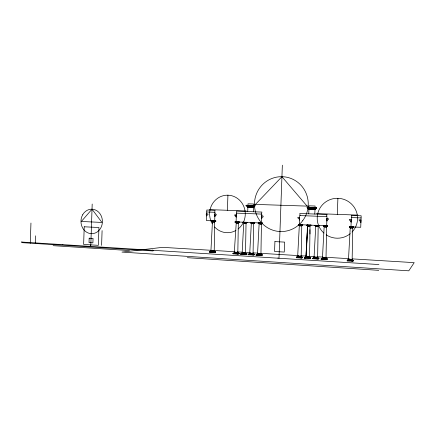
<?xml version="1.0" encoding="UTF-8"?>
<svg xmlns="http://www.w3.org/2000/svg" width="436" height="436" viewBox="0 0 436 436"><rect width="100%" height="100%" fill="white"/><g stroke="black" fill="none" stroke-linecap="round" stroke-linejoin="round"><path stroke-width="0.65" d="M214.703 222.022L214.218 250.836M238.339 223.058L237.827 252.281M246.035 223.395L245.517 252.749M253.599 223.744L253.082 253.196M261.431 224.093L260.951 253.708L260.537 253.61L260.908 253.676M301.761 225.864L301.189 256.172L300.693 256.057L301.183 256.155M310.001 234.012L310.001 226.224M318.182 226.584L317.626 257.18L317.948 257.954L317.659 257.981M326.629 226.971L326.024 257.671M299.516 219.777L299.232 217.488L299.636 217.482L297.755 217.406L298.229 218.447L299.003 218.638L299.505 220.06M351.144 221.864L351.252 219.521L349.263 219.444L349.765 220.518L350.582 220.709L350.631 221.619L351.133 222.175M360.894 222.262L361.003 219.908L358.992 219.826L359.498 220.905C360.801 220.66 360.392 222.186 360.883 222.578M214.823 216.343C214.855 214.85 213.504 212.888 216.349 214.338L216.163 215.155C214.948 214.899 215.439 216.332 214.812 216.588M21.827 241.762L21.8 242.639L153.02 250.956L153.041 250.324M30.171 243.021L30.182 242.727M30.297 243.032L30.951 223.041M35.272 242.901L35.507 235.827M62.789 244.634L62.795 244.334M90.394 245.61L90.405 245.305M90.797 245.637L92.192 204.053M101.599 245.386L102.095 230.617M152.753 250.302L152.764 249.986M211.046 251.605L209.373 251.866L209.356 252.34L214.022 252.629L215.667 252.357L215.684 251.888L212.37 251.686M209.847 251.872L210.806 251.452M206.74 211.983L215.019 212.305L214.665 221.297L211.411 221.156L211.422 220.829L212.583 220.796L215.82 220.938L215.809 221.265L211.738 221.166M210.561 251.757L210.795 251.485M212.583 220.796L212.572 221.123L215.809 221.265M214.681 212.294L215.084 210.326L206.806 210.016L206.435 220.567L214.714 220.932M215.221 251.621L213.814 252.117L215.221 251.621L212.594 251.458M214.022 252.629L214.038 252.155L215.684 251.888M213.237 221.417L215.482 221.259M214.512 252.003L214.517 251.692L212.545 251.61M227.396 210.288L227.93 195.181M232.949 253.806L232.966 253.327L234.497 253.049L234.475 253.523L232.949 253.806L237.745 254.101L239.239 253.817L239.255 253.343L236.089 253.174M233.44 253.327L234.742 252.907M235.026 222.191L235.037 221.859L239.424 221.962L239.413 222.295L235.026 222.191L236.252 222.164M236.89 222.453L239.086 222.289L235.353 222.197M236.083 222.153L236.426 213.128L261.818 214.103L261.502 222.965M236.77 213.139L236.497 211.128L261.889 212.076L261.464 214.092M238.372 222.338L238.383 222L239.424 221.962M237.522 253.311L238.797 253.071L233.451 253.06M237.745 254.101L237.762 253.621L239.255 253.343M240.639 254.281L240.656 253.801L242.133 253.518L242.116 253.997L240.639 254.281L245.473 254.58L246.923 254.292L246.94 253.812L241.795 253.458L242.214 253.387M242.389 253.294L241.124 253.801L242.383 253.561M241.397 253.659L241.381 254.139L243.789 254.286M247.114 222.3L246.106 222.338L246.095 222.676L242.721 222.529L242.732 222.191L247.114 222.3L247.103 222.633L245.909 222.851L243.048 222.534M241.767 253.409L244.1 253.828M243.757 222.153L243.74 222.485L247.103 222.633M244.498 222.785L242.721 222.529M255.055 205.579L246.062 205.269L246.051 205.601L255.044 205.906L255.055 205.579L254.635 205.558L254.679 205.901M246.482 253.545L245.239 254.057L246.482 253.545L245.25 253.496M246.994 206.31L246.498 205.291L246.062 205.269M245.473 254.58L245.49 254.101L246.94 253.812M253.823 207.046L247.326 206.822L247.283 206.315M246.776 222.622L244.596 222.791M254.041 206.55L253.698 207.552L247.648 207.34L247.43 206.321M247.697 207.34L247.703 207.035M247.724 211.547L248.002 203.819L253.643 204.004L253.599 205.296M248.716 254.275L248.727 253.997L254.52 254.281L254.504 254.76L253.103 255.055L248.226 254.755L248.242 254.27L249.675 253.981M249.321 254.15L250.068 253.839M254.368 222.954L250.645 222.867M251.485 222.829L250.635 223.058M253.365 211.754L253.567 206.195M253.643 207.547L253.708 207.133M253.73 207.204L253.899 206.544M253.082 223.09L254.695 222.965L254.706 222.627L250.329 222.524L250.319 222.861L253.719 223.009L253.73 222.671L254.706 222.627M254.215 206.555L254.264 205.983M253.103 255.055L253.12 254.575L254.52 254.281M253.463 254.406L253.469 254.134M254.063 254.008L252.864 254.531L254.063 254.008L252.885 253.937M260.919 254.477L261.246 254.591L256.537 254.755L256.548 254.482L262.341 254.766L262.319 255.245L260.973 255.545L256.052 255.24L256.068 254.755L257.447 254.46L257.431 254.94M256.744 255.093L256.76 254.608L258.603 254.722M258.15 223.199L258.161 222.861L259.115 222.818L262.532 222.97L262.521 223.308L258.15 223.199L259.104 223.156L259.115 222.818M257.126 254.629L258.33 254.433M261.393 223.461C264.99 223.455 255.687 223.483 259.284 223.172M261.584 223.352L261.595 223.014L262.532 222.97M260.973 255.545L260.99 255.06L262.341 254.766M261.3 254.891L261.311 254.613M261.883 254.488L260.723 255.016L261.883 254.488L260.695 254.417M277.988 258.194L278.005 257.85M278.996 258.259L282.348 165.179M296.257 257.736L296.273 257.24L297.385 256.924L302.502 257.24L302.486 257.731L301.407 258.058L296.257 257.736L298.649 257.491M296.742 257.24L297.695 256.69L297.684 256.968M296.834 257.082L296.812 257.572L298.742 257.692M297.216 257.104L297.227 256.826L298.475 256.902M298.393 224.96L298.404 224.616L299.172 224.562L302.748 224.72L302.737 225.063L298.393 224.96L299.156 224.905L299.172 224.562M299.232 225.466L301.865 225.57L301.772 225.101L302.404 225.249L298.709 225.167L299.368 224.922M299.379 224.616L299.706 215.564L327.005 216.616L326.668 225.804M300.072 215.575L299.783 213.487L327.082 214.507L327.06 215.035L326.684 215.019L326.624 216.599M301.985 225.118L301.995 224.774L302.748 224.72M302.05 256.957L301.123 257.513L302.05 256.957L300.807 256.88M301.407 258.058L301.423 257.562L302.502 257.24M301.581 257.376L301.592 257.093M309.037 257.671L310.754 257.747L310.737 258.243L309.718 258.57L304.519 258.248L304.535 257.752C305.505 257.049 309.92 258.09 309.337 257.453M305.909 257.196L305.004 257.752L305.898 257.474M305.047 258.085L305.069 257.589M316.612 207.656L307.129 207.329L307.118 207.672L316.601 207.999L316.612 207.656L316.307 207.983M305.462 257.333L305.451 257.616L307.342 257.731M306.661 225.325L306.672 224.976L307.402 224.922L311.01 225.08L310.999 225.423L306.661 225.325L307.391 225.265L307.402 224.922M306.977 225.526L310.666 225.614L306.977 225.526L307.603 225.281M307.974 208.403L307.794 207.956L307.778 208.392L315.996 208.675L316.024 207.977M306.361 255.196L307.462 224.9M308.339 208.413L308.693 209.471L315.157 209.694L315.528 208.659M315.228 209.236L308.704 209.176L308.443 208.419M308.764 213.825L309.053 205.83L315.097 206.026L314.808 214.049M310.29 225.483L310.301 225.134L311.01 225.08M310.307 257.469L309.424 258.025L310.307 257.469L309.048 257.387M309.718 258.57L309.734 258.074L310.754 257.747M309.86 257.883L309.871 257.605M310.247 257.91L310.23 258.406L308.933 258.325M317.915 258.101L313.718 257.894L312.699 258.259L312.677 258.755L317.926 259.082L318.89 258.744L318.907 258.248L317.604 258.166M313.173 257.97L313.162 258.254L314.018 257.692L313.173 257.97L317.631 258.248L318.454 257.965L317.626 258.532L317.631 258.248M313.179 258.592L313.201 258.09L314.857 258.194M315.119 209.694L315.135 209.384M313.588 258.117L313.598 257.834L314.868 257.91M315.408 209.182L315.43 208.659M313.68 258.423L313.691 257.861L314.171 257.796M314.83 225.679L314.841 225.33L315.528 225.276L319.174 225.434L319.157 225.783L314.83 225.679L315.517 225.619L315.528 225.276M318.258 226.022L318.836 225.772L315.152 225.69L318.471 225.984L318.084 225.946M315.811 208.67L315.887 208.048M318.487 225.843L318.503 225.494L319.174 225.434M317.926 259.082L317.942 258.581L318.907 258.248M318.035 258.39L318.046 258.107M318.427 258.412L318.405 258.913L315.795 258.75M321.092 259.278L321.114 258.777L322.051 258.444L322.035 258.94L321.092 259.278L326.39 259.605L327.294 259.267L327.311 258.766L322.095 258.401L322.384 258.319M321.577 258.777L322.384 258.21L321.588 258.494L321.566 259.109L326.842 259.436L326.858 258.935M321.975 258.635L321.986 258.352M323.25 226.05L323.261 225.701L323.91 225.641L327.589 225.799L327.578 226.148L326.946 226.213L323.25 226.05L324.117 226.202L323.572 226.055M323.91 225.641L323.899 225.99L325.736 226.066M326.689 226.328L327.256 226.142L323.567 226.257M326.946 226.213L326.962 225.859L327.589 225.799M326.09 258.771L326.079 259.055L326.864 258.483L326.09 258.771L321.588 258.494M326.39 259.605L326.406 259.104L327.311 258.766M326.466 258.908L326.477 258.624L325.196 258.548M337.306 214.359L337.9 198.287M348.538 259.911L348.108 259.981L353.362 260.374L353.345 260.881L352.631 261.235L347.181 260.897L347.198 260.39L347.955 260.036L349.983 260.161M347.672 260.101L347.661 260.39L348.315 259.802L347.672 260.101L352.304 260.385L352.915 260.085L352.293 260.674L352.304 260.385M349.361 227.194L349.89 226.769L353.678 226.933L353.661 227.287L349.361 227.194L349.89 226.769M349.683 227.2L353.345 227.281L349.994 227.385M350.985 226.862L351.329 217.548L361.079 217.924M351.716 217.564L351.776 215.962L351.389 215.951L351.405 215.417L361.155 215.776L360.73 227.287L349.378 226.834M353.165 227.358L353.678 226.933M352.604 260.521L352.615 260.238M352.631 261.235L352.648 260.728L353.362 260.374M353.007 260.548L352.991 261.055L350.953 260.93M213.057 250.907L214.207 250.858L210.931 250.733L212.436 221.935L213.15 221.989M245.146 252.82L245.457 252.793L242.165 252.635L243.719 223.319L244.601 223.379M251.676 253.283L249.746 253.098L251.305 223.646L251.812 223.646M259.872 253.768L260.772 253.752L257.556 253.572L259.126 223.995L260.341 224.071M300.845 256.226L301.156 256.194L297.69 256.014L299.314 225.772L300.818 225.859M317.343 257.229L317.604 257.153L314.078 257.011L315.729 226.497L318.035 226.567M323.158 257.649L322.477 257.523L324.139 226.867C323.785 226.873 329.371 227.096 324.482 226.9M305.93 257.191L307.729 224.916M307.473 229.57L305.952 256.531L309.429 256.695A522.208 391.375 89.6 0 0 309.887 229.679M351.22 259.355L352.146 259.306L352.762 228.121L350.217 228.012L348.511 259.109C349.672 259.295 353.683 259.224 352.043 260.09M315.511 225.913L318.1 226.262M349.977 227.407C350.043 228.164 353.433 227.706 352.479 227.772M251.365 223.041L251.349 223.341M253.103 253.997L253.425 254.095L253.272 253.665M261.208 254.564L261.104 254.144M326.755 226.366L323.932 226.235L324.607 226.546M259.18 223.385L259.213 223.684M326.003 258.662L326.379 258.499L326.041 257.703M352.479 260.227L351.977 260.281M234.781 252.504L234.214 252.945M237.98 252.727L234.306 252.58M234.306 252.569L234.737 252.106L237.587 252.34M255.452 204.402L281.934 176.689L307.108 206.114M322.477 257.513L325.965 257.725L324.836 257.752M309.756 225.892L310.29 225.739L309.773 225.581M212.572 221.635C212.147 221.771 216.392 221.826 214.332 221.395M211.024 250.689L210.855 251.092L211.258 251.065M306.257 257.289L305.571 257.191L306.29 256.869M258.248 253.687L257.567 253.55L257.916 253.507M210.572 251.534L214.507 251.703M210.937 250.716L211.34 250.814M236.955 222.687C234.41 222.436 238.617 223.265 238.612 222.485M243.926 223.009C243.435 222.889 246.4 223.554 246.313 222.823M297.962 256.368L297.494 256.215L298.033 255.948M249.741 253.076L250.417 253.207M305.745 256.951L309.364 257.044M245.659 253.207L241.98 253.054L242.634 252.967M241.882 253.42L242.089 252.667L242.656 252.564M238.448 222.774L237.991 222.731M310.16 225.93L307.478 225.832L308.061 225.821M242.65 252.727L242.176 252.64L242.601 252.564M326.346 258.619L325.888 258.472M347.181 260.897L347.939 260.543L347.993 259.949L349.312 260.03M214.79 221.739L214.261 221.684M305.625 257.333L305.576 257.921L304.519 258.248M305.767 256.897L305.909 256.499L306.573 256.635M298.393 256.782L297.308 256.875L298.665 257M298.867 256.052L297.684 255.992L297.962 255.954M253.349 254.123L249.37 253.921M257.594 253.539L257.878 253.507M256.052 255.24L256.973 255.044M256.548 254.482L257.72 254.232M248.226 254.755L250.869 254.537M248.727 253.997L249.937 253.757L251.109 254.101M214.081 250.885L212.267 250.765M315.637 226.175L316.291 226.18M309.914 226.213L307.576 226.137L308.05 226.131M258.973 223.406L259.954 223.466M299.216 225.456L299.734 225.456M251.12 223.058L252.106 223.118M315.146 225.886L315.909 225.859M298.709 225.167L299.358 225.118M214.937 221.455L214.528 221.455M259.093 223.684L261.409 223.766M257.572 254.33L257.185 254.411L257.698 254.52M322.553 257.894L322.902 257.878M251.937 223.701L251.31 223.657L252.21 223.712M252.749 253.283L251.616 253.283M258.466 223.401L259.278 223.363M250.008 253.436C248.869 253.594 254.079 254.232 253.076 253.262M243.043 222.725L243.909 222.687M307.614 226.126L307.98 226.126M235.347 222.387L236.247 222.355M316.329 226.546L315.735 226.497L316.743 226.567M247.408 206.828L247.321 206.822M257.899 253.91C256.45 254.041 261.954 254.738 260.908 253.741M238.29 223.069L236.067 222.97L236.977 222.981M314.525 256.946L314.203 256.962L314.585 256.94M300.78 256.232L299.941 256.232M309.053 256.733L308.225 256.733M317.228 257.235L316.4 257.235M211.733 221.352L212.724 221.134L211.411 221.156M214.675 220.97L215.82 220.938M214.648 222.028L212.463 221.94L212.844 221.973M252.64 253.289L252.019 253.289M245.125 253.698L245.833 253.621L245.348 253.507M237.32 252.351L236.481 252.351M245.027 252.826L244.187 252.82M348.991 259.469L348.31 259.551L352.075 259.665M253.512 223.717L252.264 223.717M314.623 257.365L313.882 257.431L317.691 257.578M261.344 224.093L260.821 224.088M238.187 223.041L237.124 223.047M214.545 222.028L213.357 221.995M236.361 223.009L236.056 222.97L236.792 223.03M299.319 225.14L301.799 225.276M301.548 225.875L301.478 225.875M236.11 222.371L236.792 222.447M212.55 221.341L212.278 221.341L213.144 221.412M245.588 223.406L246.013 223.406L244.879 223.39M238.187 222.491L238.606 222.48L238.29 222.447M245.899 222.829L246.1 222.796M253.578 223.161L252.204 223.123M261.426 223.51L260.052 223.466M326.346 226.671L326.766 226.666L324.035 226.556M260.99 224.044L261.278 224.06M301.303 225.87L300.807 225.859M351.111 259.355L350.74 259.344M326.057 226.971L325.599 226.954M352.157 228.121L352.735 228.115M260.63 224.082L260.33 224.071M254.15 204.359L308.317 206.152M324.716 257.747L324.335 257.736M308.41 208.937L315.342 209.176M247.653 207.056L253.654 207.264M209.52 209.623L246.133 210.98M316.569 213.591L357.978 215.122M212.517 251.474L214.523 251.681M299.565 257.12L301.51 257.055L301.08 256.946M350.626 259.338L348.549 259.131M254.39 205.885L255.044 205.906M246.144 205.601L246.831 205.634M235.037 221.859L261.595 223.014M298.404 224.616L326.962 225.859M238.078 222.24L239.413 222.295M251.305 222.818L254.695 222.965M261.382 223.254L262.521 223.308M301.194 225.003L302.737 225.063M317.948 225.728L319.157 225.783M351.411 227.2L353.661 227.287M214.37 221.395L215.477 221.444M253.207 223.096L254.362 223.145M300.284 225.837L299.957 225.821M316.013 208.239L307.543 207.689L307.99 207.939M307.189 207.678L307.445 207.345L307.129 207.329M253.109 223.395L253.779 223.45L251.207 223.357M212.25 250.88L211.602 250.836M235.892 252.33L235.222 252.281M259.038 253.741L258.564 253.714M243.588 252.798L243.13 252.771M251.196 253.262L250.733 253.234M299.319 256.205L298.824 256.177M307.598 256.711L307.108 256.684M315.773 257.213L315.043 257.164M324.21 257.725L323.468 257.676M245.675 223.069L246.138 223.101M350.729 228.061L350.364 228.039M352.31 228.077L352.441 228.088M301.51 225.221L302.006 225.303M308.012 226.175L307.603 226.142M210.926 250.28L162.655 247.343L121.949 252.09L408.788 270.821L414.2 262.646L352.332 258.886M213.645 250.449L234.721 251.73M237.44 251.894L242.879 252.226M244.918 252.351L250.357 252.678M253.076 252.847L257.834 253.136M261.235 253.343L297.946 255.578M301.347 255.785L306.105 256.074M309.505 256.281L314.263 256.57M317.664 256.777L323.103 257.104M325.817 257.273L348.255 258.635M242.966 253.599L244.133 253.67M306.524 257.513L307.783 257.594M209.858 251.605L213.82 251.85M241.135 253.534L245.25 253.785M296.752 256.962L301.134 257.229M305.015 257.469L309.435 257.741M212.539 251.877L214.861 252.024L214.844 252.493L210.861 252.248M233.734 253.185L234.928 253.262M236.121 253.332L238.508 253.48L238.492 253.959L233.718 253.665M245.01 253.883L246.215 253.959L246.198 254.439L244.994 254.362M251.098 254.259L248.961 254.128L248.945 254.608L250.771 254.722M252.608 254.352L253.823 254.428L253.806 254.907L252.591 254.831M260.439 254.837L261.665 254.913L261.649 255.392L259.812 255.278M297.472 257.12L298.758 257.202M299.712 257.256L301.968 257.398L301.946 257.894L300.023 257.774M349.961 260.363L347.579 260.216L347.563 260.723L349.596 260.848M209.373 251.866L214.038 252.155M232.966 253.327L237.762 253.621M240.656 253.801L245.49 254.101M248.242 254.27L253.12 254.575M256.068 254.755L260.99 255.06M296.273 257.24L301.423 257.562M304.535 257.752L309.734 258.074M312.699 258.259L317.942 258.581M321.114 258.777L326.406 259.104M347.198 260.39L352.648 260.728M212.354 252.155L215.667 252.357M234.475 253.523L239.239 253.817M242.116 253.997L243.92 254.106M245.119 254.183L246.923 254.292M253.294 254.684L254.504 254.76M261.099 255.169L262.319 255.245M299.924 257.572L302.486 257.731M309.446 258.161L310.737 258.243M317.588 258.662L318.89 258.744M325.981 259.186L327.294 259.267M351.994 260.793L353.345 260.881M257.36 255.131L258.586 255.207M352.501 227.456L353.035 227.499M21.816 242.056L378.938 264.554M301.494 225.526L301.865 225.559M53.11 245.67L129.432 250.558M187.371 257.681L378.721 270.331M236.247 223.003L234.775 245.081L234.492 252.166L234.96 252.259M298.715 256.166L297.728 256.036M243.021 252.76L242.727 252.738M213.542 250.727L214.212 250.831L213.804 250.755M234.781 253.12L238.138 253.147L237.838 253.054M213.722 251.141C215.428 251.834 210.212 250.602 210.686 251.496M237.375 252.597L237.98 252.711M314.727 257.131L314.084 257.017M308.879 256.553L309.429 256.651L308.922 256.559M237.364 252.188L237.734 252.248L237.446 252.199M245.234 253.087L245.675 253.18M317.157 257.066L317.604 257.153L317.212 257.077M300.873 256.499C301.908 257.229 297.123 255.888 297.352 256.831M325.932 258.058L326.21 258.134L322.313 257.976M323.932 233.086A20.192 19.958 8.1 0 1 322.482 204.735A20.192 19.958 8.1 0 1 351.16 203.694A20.192 19.958 8.1 0 1 351.999 232.066M350.212 233.707A20.192 19.958 8.1 0 1 326.215 234.84M235.92 230.459A18.764 17.838 90 0 1 214.637 226.993M212.288 223.821A18.764 17.838 90 0 1 217.635 198.271A18.764 17.838 90 0 1 242.056 203.171A18.764 17.838 90 0 1 238.1 228.998M326.815 220.85C327.251 221.641 326.989 219.123 328.308 219.657L328.515 218.785C325.812 217.286 326.918 219.008 326.815 220.872M261.627 218.213C262.074 218.927 261.78 216.55 263.028 217.035L263.224 216.196C260.559 214.855 261.589 216.37 261.627 218.213M206.457 215.112C206.686 217.384 206.566 214.686 207.874 214.823L208.054 214.011C207.362 213.776 205.411 213.209 206.457 215.112M236.159 216.31C236.165 218.709 236.361 215.706 235.048 215.913L234.606 214.91L236.361 214.975L235.805 214.981L236.159 216.31M254.232 206.119L254.597 205.939L254.477 206.566L246.716 206.299L246.732 205.863L254.232 206.13M84.224 226.78L83.63 244.427L98.351 245.337L98.945 227.527L84.224 226.78M89.173 238.192L89.026 242.618L92.901 242.852L93.053 238.416L89.173 238.192M274.909 241.599L274.555 251.485L284.267 252.063L284.626 242.116L274.909 241.599M92.018 209.193L81.352 221.461L101.964 222.442L92.018 209.193M348.522 259.088L349.029 259.038L348.522 259.088M252.722 253.131L252.776 253.142M82.638 214.812A12.257 10.731 89.3 0 0 91.195 233.685A12.257 10.731 89.3 0 0 101.207 215.831A12.257 10.731 89.3 0 0 82.638 214.812M302.715 220.676A27.441 26.879 -83 0 0 284.817 176.896A27.441 26.879 -83 0 0 256.526 214.79A27.441 26.879 -83 0 0 302.715 220.676"/></g></svg>
